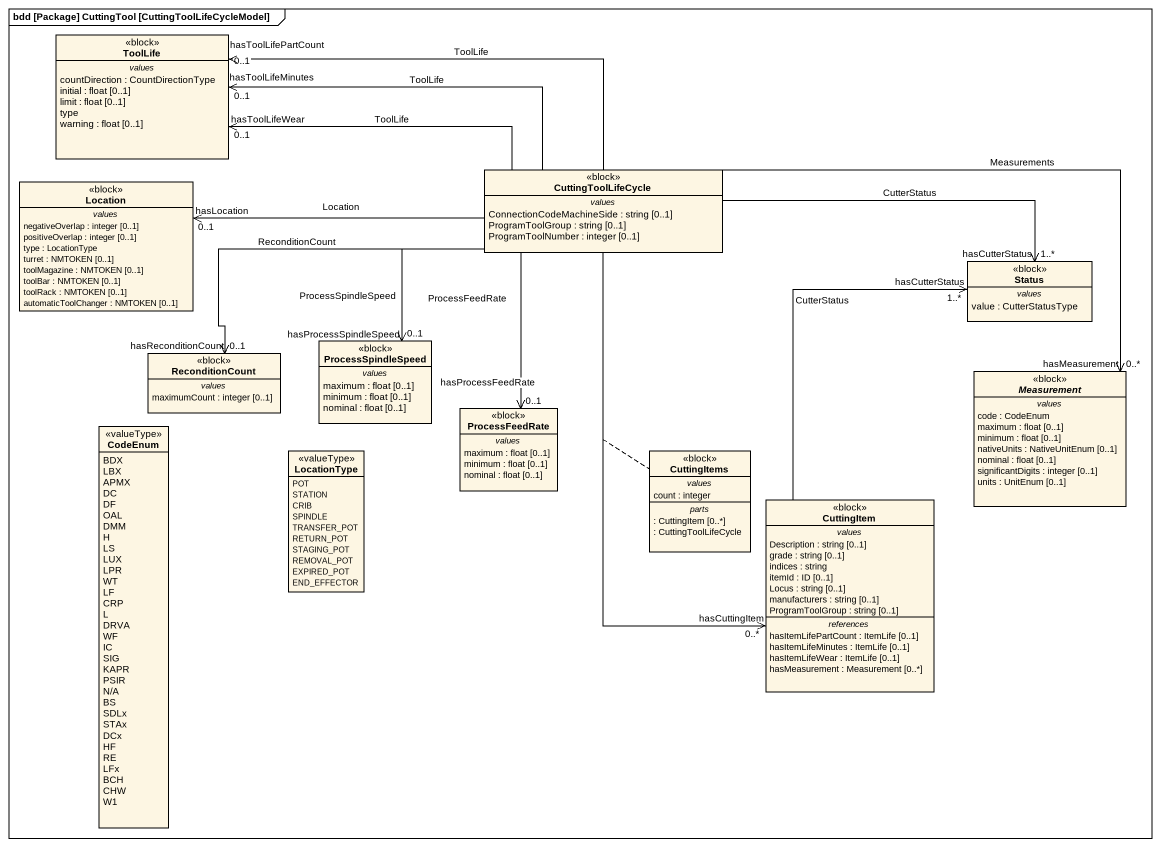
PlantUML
@startuml
mainframe bdd [Package] CuttingTool [CuttingToolLifeCycleModel]
hide circle
hide empty members
class ToolLife <<block>> {
  -- values --
  countDirection : CountDirectionType
  initial : float [0..1]
  limit : float [0..1]
  type
  warning : float [0..1]
}
class Location <<block>> {
  -- values --
  negativeOverlap : integer [0..1]
  positiveOverlap : integer [0..1]
  type : LocationType
  turret : NMTOKEN [0..1]
  toolMagazine : NMTOKEN [0..1]
  toolBar : NMTOKEN [0..1]
  toolRack : NMTOKEN [0..1]
  automaticToolChanger : NMTOKEN [0..1]
}
class CuttingToolLifeCycle <<block>> {
  -- values --
  ConnectionCodeMachineSide : string [0..1]
  ProgramToolGroup : string [0..1]
  ProgramToolNumber : integer [0..1]
}
class Status <<block>> {
  -- values --
  value : CutterStatusType
}
class ReconditionCount <<block>> {
  -- values --
  maximumCount : integer [0..1]
}
class ProcessSpindleSpeed <<block>> {
  -- values --
  maximum : float [0..1]
  minimum : float [0..1]
  nominal : float [0..1]
}
abstract class Measurement <<block>> {
  -- values --
  code : CodeEnum
  maximum : float [0..1]
  minimum : float [0..1]
  nativeUnits : NativeUnitEnum [0..1]
  nominal : float [0..1]
  significantDigits : integer [0..1]
  units : UnitEnum [0..1]
}
enum CodeEnum <<valueType>> {
  BDX
  LBX
  APMX
  DC
  DF
  OAL
  DMM
  H
  LS
  LUX
  LPR
  WT
  LF
  CRP
  L
  DRVA
  WF
  IC
  SIG
  KAPR
  PSIR
  N/A
  BS
  SDLx
  STAx
  DCx
  HF
  RE
  LFx
  BCH
  CHW
  W1
}
class ProcessFeedRate <<block>> {
  -- values --
  maximum : float [0..1]
  minimum : float [0..1]
  nominal : float [0..1]
}
enum LocationType <<valueType>> {
  POT
  STATION
  CRIB
  SPINDLE
  TRANSFER_POT
  RETURN_POT
  STAGING_POT
  REMOVAL_POT
  EXPIRED_POT
  END_EFFECTOR
}
class CuttingItems <<block>> {
  -- values --
  count : integer
  -- parts --
  : CuttingItem [0..*]
  : CuttingToolLifeCycle
}
class CuttingItem <<block>> {
  -- values --
  Description : string [0..1]
  grade : string [0..1]
  indices : string
  itemId : ID [0..1]
  Locus : string [0..1]
  manufacturers : string [0..1]
  ProgramToolGroup : string [0..1]
  -- references --
  hasItemLifePartCount : ItemLife [0..1]
  hasItemLifeMinutes : ItemLife [0..1]
  hasItemLifeWear : ItemLife [0..1]
  hasMeasurement : Measurement [0..*]
}
CuttingToolLifeCycle -left-> "0..1\nhasToolLifeMinutes" ToolLife : ToolLife
CuttingToolLifeCycle -left-> "0..1\nhasToolLifePartCount" ToolLife : ToolLife
CuttingToolLifeCycle -left-> "0..1\nhasToolLifeWear" ToolLife : ToolLife
CuttingToolLifeCycle -left-> "0..1\nhasLocation" Location : Location
CuttingToolLifeCycle -right-> "hasCutterStatus\n1..*" Status : CutterStatus
CuttingToolLifeCycle -left-> "0..1\nhasReconditionCount" ReconditionCount : ReconditionCount
CuttingToolLifeCycle --> "hasProcessSpindleSpeed\n0..1" ProcessSpindleSpeed : ProcessSpindleSpeed
CuttingToolLifeCycle -right-> "hasMeasurement\n0..*" Measurement : Measurements
CuttingToolLifeCycle --> "hasProcessFeedRate\n0..1" ProcessFeedRate : ProcessFeedRate
CuttingToolLifeCycle --> "0..*\nhasCuttingItem" CuttingItem
(CuttingToolLifeCycle, CuttingItem) .. CuttingItems
CuttingItem -up-> "1..*\nhasCutterStatus" Status : CutterStatus
@enduml
